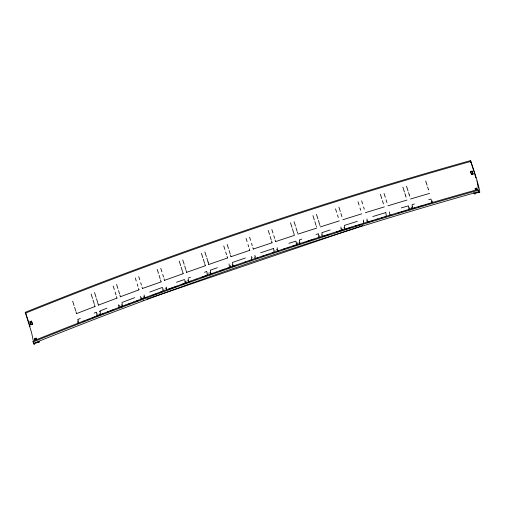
<?xml version="1.0" encoding="UTF-8"?>
<svg xmlns="http://www.w3.org/2000/svg" width="505" height="505" viewBox="0 0 505 505"><rect width="100%" height="100%" fill="white"/><g stroke="black" fill="none" stroke-linecap="round" stroke-linejoin="round"><path stroke-width="0.76" d="M33.084 339.859L31.518 332.347L25.25 312.311C170.703 253.579 319.425 202.966 470.464 160.615L471.14 162.225A29.189 1.831 71.2 0 1 479.062 192.254L474.321 193.579L473.778 192.702M478.298 188.163L477.206 182.337M38.393 341.165L38.386 342.119L33.848 343.949L32.85 341.121C178.303 282.39 327.025 231.77 478.065 189.419L478.797 191.591M210.162 274.411L210.112 273.445M98.027 315.827L97.983 314.849M121.819 306.75L121.774 305.771M186.156 283.021L186.111 282.036M318.762 237.104L318.39 234.067M162.976 290.735L162.692 288.147M299.907 243.258L299.522 240.14M299.282 244.18L299.282 243.846M386.262 215.938L385.889 212.87M96.947 315.619L96.625 312.778M100.419 314.28L100.167 311.8M122.387 305.91L122.09 303.189M188.586 281.525L188.34 279.038M210.755 273.641L210.408 270.667M229.447 267.094L229.055 263.894M251.705 259.431L251.345 256.395M140.914 298.973L140.636 296.328M185.082 282.813L185.026 281.563M78.502 322.771L78.174 319.905M118.902 307.255L118.82 305.79M207.239 274.903L206.924 272.031M255.227 258.257L255.145 256.793M341.21 230.009L341.127 228.531M389.835 214.928L389.481 211.879M319.816 237.552L319.823 237.23M344.77 228.891L344.7 227.515M232.969 265.889L232.616 262.871M412.44 208.148L412.377 206.835M144.405 297.685L144.316 296.201M166.473 289.554L166.391 288.115M363.714 222.951L363.625 221.474M232.363 266.836L232.338 265.882M274.007 251.919L273.622 248.725M277.542 250.732L277.195 247.702M296.359 244.496L296.296 243.183M322.31 236.056L321.975 233.089M367.28 221.859L367.204 220.458M431.504 202.524L431.453 201.274M408.854 209.228L408.532 206.28M76.514 313.687L75.99 311.736M98.431 305.19L97.85 303.057M120.405 296.82L119.912 294.996M142.423 288.57L142.063 287.175M164.485 280.439L164.075 278.861M186.604 272.429L186.08 270.484M208.767 264.544L208.186 262.411M230.981 256.78L230.495 254.956M253.245 249.135L252.866 247.677M275.553 241.611L294.478 235.336M320.328 226.928L339.335 220.862M342.788 219.77L361.833 213.804M365.292 212.731L384.381 206.873M387.853 205.819L406.98 200.062M410.458 199.027L429.629 193.371M77.928 319.425L80.358 318.44M25.976 313.233L25.925 313.921M30.47 323.307L29.959 321.704L31.474 321.092L32.522 324.254L30.975 324.784L30.761 324.235M30.799 324.362L32.314 323.749L31.474 321.092M35.318 342.687L35.887 342.459M33.614 343.375C179.073 284.643 327.795 234.023 478.828 191.679L479.062 192.254M25.471 313.15C170.93 254.419 319.646 203.805 470.685 161.455L475.142 175.323M33.071 341.961C178.524 283.229 327.246 232.609 478.285 190.265M76.539 313.599L95.06 306.484M83.047 321.502L84.202 321.054M87.662 319.716L88.811 319.267M94.195 313.075L96.518 312.254M92.27 317.929L94.58 317.039M98.462 305.102L117.021 298.095M100.362 314.811L101.518 314.369M102.673 313.921L103.822 313.479M106.902 308.195L99.996 310.954M107.287 312.153L108.442 311.711M110.753 310.834L113.07 309.95M120.43 296.732L139.033 289.826M121.945 302.476L134.677 297.685M124.647 305.563L125.802 305.127M128.119 304.256L130.429 303.385M132.746 302.52L133.907 302.085M136.224 301.22L138.54 300.355M142.448 288.481L161.322 281.822M145.509 297.761L146.665 297.331M149.764 292.073L162.534 287.377M151.304 295.614L152.466 295.185M153.627 294.756L154.789 294.327M155.95 293.897L157.112 293.474M159.435 292.616L161.758 291.764M164.516 280.351L183.201 273.653M168.739 289.214L169.901 288.791M171.062 288.368L172.23 287.945M174.553 287.099L176.876 286.259M176.491 282.289L184.666 279.448M181.535 284.574L183.864 283.734M186.629 272.346L205.358 265.744M188.529 282.055L190.858 281.222M190.473 277.251L188.15 278.122M195.523 279.555L196.685 279.139M201.35 277.479L203.685 276.652M204.462 272.271L206.804 271.475M204.847 276.235L206.015 275.825M208.799 264.456L227.566 257.96M210.314 270.2L217.314 267.738M211.866 273.76L213.028 273.35M215.364 272.53L216.531 272.119M220.041 270.888L222.377 270.074M223.545 269.664L224.712 269.253M227.048 268.439L228.222 268.035M231.012 256.691L249.823 250.297M232.527 262.436L245.405 257.998M232.912 266.406L234.08 266.002M235.248 265.598L236.422 265.194M244.616 262.373L245.784 261.969M29.959 321.704L30.155 322.184L31.701 321.66M472.276 171.542L472.08 171.062L470.496 171.504L470.729 172.072L472.276 171.542L473.097 174.143L471.55 174.673L471.304 174.036M253.276 249.047L272.126 242.76M249.3 260.763L251.641 259.968M143.155 300.349L143.704 300.166M146.974 299.048L148.06 298.676M148.609 298.493L149.695 298.12M150.244 297.937L150.787 297.748M151.879 297.376L152.422 297.192M152.964 297.009L155.142 296.265M155.691 296.082L350.767 229.611M351.316 229.428L352.402 229.055M352.951 228.866L355.672 227.938M356.221 227.755L356.764 227.566M357.856 227.2L358.398 227.01M359.491 226.638L360.033 226.455M360.576 226.265L361.668 225.899M362.211 225.71L362.76 225.527M34.744 339.076L36.291 338.552L36.082 338.041L34.574 338.653L34.788 339.764L36.341 339.24L36.291 338.552M475.319 188.965L476.865 188.434L476.695 188.011L475.11 188.453L475.363 189.653L476.909 189.123L476.865 188.434M260.656 252.803L273.565 248.454M256.344 258.364L257.518 257.967M266.905 254.791L268.079 254.394M262.209 256.376L263.383 255.978M272.776 252.816L273.95 252.424M277.485 251.237L278.659 250.846M288.065 247.721L289.239 247.33M283.362 249.281L284.536 248.889M288.86 243.359L295.943 241.137M292.767 246.169L295.122 245.392M297.95 234.124L316.881 228.039M301.82 239.099L299.478 239.938M306.914 241.529L309.268 240.759M303.379 242.684L304.559 242.299M312.803 239.61L313.984 239.231M310.449 240.374L311.629 239.995M315.96 234.497L318.327 233.771M330.137 229.939L321.893 232.691M326.975 235.04L329.336 234.288M323.434 236.176L325.794 235.418M336.425 232.022L337.605 231.65M338.792 231.277L339.972 230.899M344.334 225.432L357.351 221.341M345.893 229.024L347.08 228.651M348.261 228.279L349.447 227.906M355.362 226.051L356.549 225.684M350.628 227.534L351.815 227.168M358.916 224.94L360.097 224.573M368.404 221.992L369.591 221.626M372.772 216.563L385.826 212.567M376.705 219.435L377.891 219.069M371.964 220.893L373.151 220.534M381.452 217.983L382.638 217.617M389.778 215.446L390.965 215.086M385.012 216.891L386.199 216.531M401.286 207.89L408.444 205.857M401.664 211.854L402.851 211.5M398.098 212.927L399.285 212.567M405.231 210.787L406.418 210.427M414.39 203.976L412.023 204.752M413.57 208.294L414.763 207.94M421.909 205.825L423.102 205.472M420.722 206.179L418.336 206.88M431.081 199.096L428.688 199.759M429.061 203.723L430.254 203.376M425.488 204.771L426.674 204.424M476.461 192.342L477.055 192.178M470.319 161.815L470.912 161.65M470.546 162.389L471.14 162.225M473.097 174.143L472.92 173.72L471.342 174.162M25.25 312.311L25.667 313.283M474.088 193.011L474.321 193.579A28.665 1.793 71.2 0 0 475.085 193.68M476.909 189.123L476.714 188.643L475.136 189.085L475.363 189.653M32.314 323.749L32.522 324.254M36.341 339.24L36.108 338.672L34.599 339.284L34.788 339.764M38.159 341.544L38.386 342.119A28.665 1.799 71.2 0 0 39.074 341.191M406.5 186.187L408.021 190.922M402.87 187.109L404.461 192.058M425.683 180.941L427.06 185.228M384.059 193.503L385.258 197.234M380.372 194.242L381.774 198.598M361.637 200.839L362.615 203.881M358.026 201.804L359.074 205.055M338.905 207.176L340.282 211.462M335.528 208.862L336.614 212.245M316.446 214.335L317.91 218.892M312.942 215.622L314.318 219.902M294.08 221.758L295.457 226.038M290.495 222.781L291.959 227.338M271.86 229.573L272.965 233.032M268.231 230.482L269.518 234.484M249.59 237.236L250.587 240.348M246.061 238.442L247.065 241.548M227.193 244.464L228.481 248.473M223.766 245.96L224.87 249.419M204.891 251.945L206.349 256.508M201.419 253.327L202.795 257.613M182.772 259.974L184.142 264.254M179.218 261.091L180.683 265.655M160.792 268.401L161.878 271.785M157.2 269.399L158.488 273.407M138.742 276.595L139.765 279.776M135.277 277.965L136.255 281.007M116.592 284.429L117.899 288.507M113.202 286.026L114.332 289.548M94.555 292.584L96.019 297.148M91.127 294.061L92.522 298.417M72.682 301.22L74.052 305.506M472.08 171.062L472.92 173.72M470.496 171.504L471.007 173.114M470.729 172.072L471.55 174.673M408.558 192.613L409.258 194.854M404.928 193.548L405.673 195.927M318.384 220.382L319.558 224.169M30.155 322.184L30.975 324.784M427.64 187.052L428.341 189.299M386.072 199.81L386.931 202.555M382.418 200.624L383.434 203.894M363.581 206.924L364.294 209.215M360.014 208.028L360.728 210.32M340.925 213.495L341.904 216.632M337.473 214.953L338.262 217.504M314.874 221.663L315.966 225.192M296.012 227.799L297.11 231.328M292.427 228.828L293.607 232.616M273.779 235.601L274.632 238.347M270.162 236.517L271.172 239.78M251.528 243.322L252.241 245.613M248.005 244.521L248.712 246.812M229.118 250.499L230.135 253.769M225.684 251.989L226.537 254.735M206.823 257.992L207.997 261.786M203.288 259.166L204.449 262.897M184.697 266.015L185.796 269.544M181.15 267.139L182.33 270.933M162.73 274.493L163.525 277.043M159.132 275.433L160.104 278.577M118.542 290.533L119.552 293.803M115.146 292.117L115.992 294.87M96.487 298.638L97.661 302.432M93.059 300.109L94.151 303.638M74.633 307.33L75.706 310.796M140.706 282.75L141.419 285.041M137.215 284.05L137.928 286.341M475.325 175.904L475.173 175.431M428.36 189.362L428.524 189.88M409.296 194.987L409.65 196.142M405.717 196.054L406.033 197.083M475.502 176.479L475.356 176.011M475.653 176.99L475.533 176.58M475.792 177.438L475.685 177.091M208.035 261.912L208.148 262.284M475.925 177.874L475.817 177.533M319.747 224.801L319.987 225.596M316.256 226.133L316.458 226.802M297.394 232.262L297.704 233.297M293.796 233.241L294.213 234.642M271.532 240.973L272.031 242.652M204.677 263.654L205.282 265.699M182.52 271.557L183.126 273.603M94.435 304.578L94.984 306.44M275.143 240.033L275.572 241.466M249.337 248.883L249.748 250.253M227.048 256.42L227.49 257.916M160.502 279.896L161.019 281.632M116.504 296.555L116.945 298.051M138.572 288.469L138.957 289.782M476.802 180.891L476.897 181.213M470.464 160.615L470.685 161.455M363.366 219.934L363.606 221.335M340.869 227.023L341.115 228.443M254.892 255.29L255.126 256.628M366.952 218.924L367.167 220.186M344.448 225.994L344.688 227.408M100.097 311.44L100.16 311.768M412.13 205.276L412.364 206.703M296.05 241.655L296.284 243.094M431.213 199.746L431.428 201.078M144.121 295.002L144.297 296.063M118.65 304.717L118.801 305.632M166.221 287.048L166.372 287.976M184.836 280.325L185.007 281.411M342.194 229.024L342.264 229.863M99.782 313.876L99.851 314.88M77.871 322.424L77.94 323.44M409.845 208.325L409.902 209.07M411.733 207.807L411.79 208.508M432.501 201.729L432.551 202.385M297.363 243.669L297.413 244.325M143.78 297.47L143.818 297.982M299.238 243.139L299.282 243.713M141.949 298.196L141.981 298.632M119.938 306.459L119.975 306.926M230.476 266.4L230.507 266.829M319.785 236.586L319.816 237.034M34.492 344.227A29.189 1.831 71.2 0 1 33.848 343.949M26.102 314.432A29.189 1.831 71.2 0 1 30.079 326.495M210.213 274.84A10.655 0.631 -54.4 0 1 210.067 275.099M229.339 267.726A10.756 1.502 13.9 0 1 229.289 267.656M296.732 245.234A10.655 1.401 16.2 0 1 296.58 245.121M121.863 307.122A10.529 0.593 -55.8 0 1 121.68 307.45M140.882 299.667A10.895 1.521 12.4 0 1 140.756 299.522M409.126 209.891A10.498 1.376 17.9 0 1 409.063 209.84M389.948 215.37A10.933 0.821 -50.3 0 1 389.898 215.471M96.922 316.338A10.971 1.528 11.7 0 1 96.777 316.18M412.61 208.426A10.971 0.827 -50 0 1 412.591 208.477M252.607 257.834A28.04 1.755 71.2 0 1 252.626 257.941M232.186 264.727A28.04 1.755 71.2 0 1 232.224 264.999M254.463 257.203A28.04 1.755 71.2 0 1 254.482 257.31M274.897 250.202A28.04 1.761 71.2 0 1 274.941 250.474M209.96 272.397A28.04 1.755 71.2 0 1 210.023 272.776M230.331 265.371A28.04 1.755 71.2 0 1 230.375 265.636M297.224 242.665A28.04 1.755 71.2 0 1 297.287 243.044M276.702 249.236A28.04 1.761 71.2 0 1 276.797 249.849M187.765 280.048A28.034 1.755 71.2 0 1 187.866 280.66M208.092 272.934A28.04 1.755 71.2 0 1 208.174 273.426M319.659 235.595A28.034 1.755 71.2 0 1 319.684 235.753M299.105 242.166A28.04 1.755 71.2 0 1 299.149 242.432M165.653 288.058A28.034 1.755 71.2 0 1 165.747 288.62M185.979 281.058A28.034 1.755 71.2 0 1 186.017 281.323M321.496 234.768A28.034 1.755 71.2 0 1 321.552 235.153M143.666 296.643A28.027 1.755 71.2 0 1 143.685 296.751M163.873 289.075A28.034 1.755 71.2 0 1 163.91 289.346M343.968 227.723A28.034 1.755 71.2 0 1 344.006 227.989M121.623 304.742A28.021 1.755 71.2 0 1 121.661 305.014M141.829 297.331A28.027 1.755 71.2 0 1 141.848 297.432M366.485 220.792A28.027 1.755 71.2 0 1 366.504 220.9M99.34 311.446A22.144 1.389 71.2 0 1 99.378 311.604M119.767 305.317A28.021 1.755 71.2 0 1 119.83 305.702M409.757 207.587A28.015 1.761 71.2 0 1 409.795 207.852M77.701 321.363A28.009 1.755 71.2 0 1 77.783 321.868M77.429 319.943A22.138 1.389 71.2 0 1 77.461 320.101M97.825 313.807A28.015 1.755 71.2 0 1 97.869 314.078M432.419 201.015A28.009 1.761 71.2 0 1 432.444 201.173M411.638 207.025A28.015 1.761 71.2 0 1 411.682 207.29M251.547 259.993A10.725 1.496 14.3 0 0 251.572 260.037"/></g></svg>
